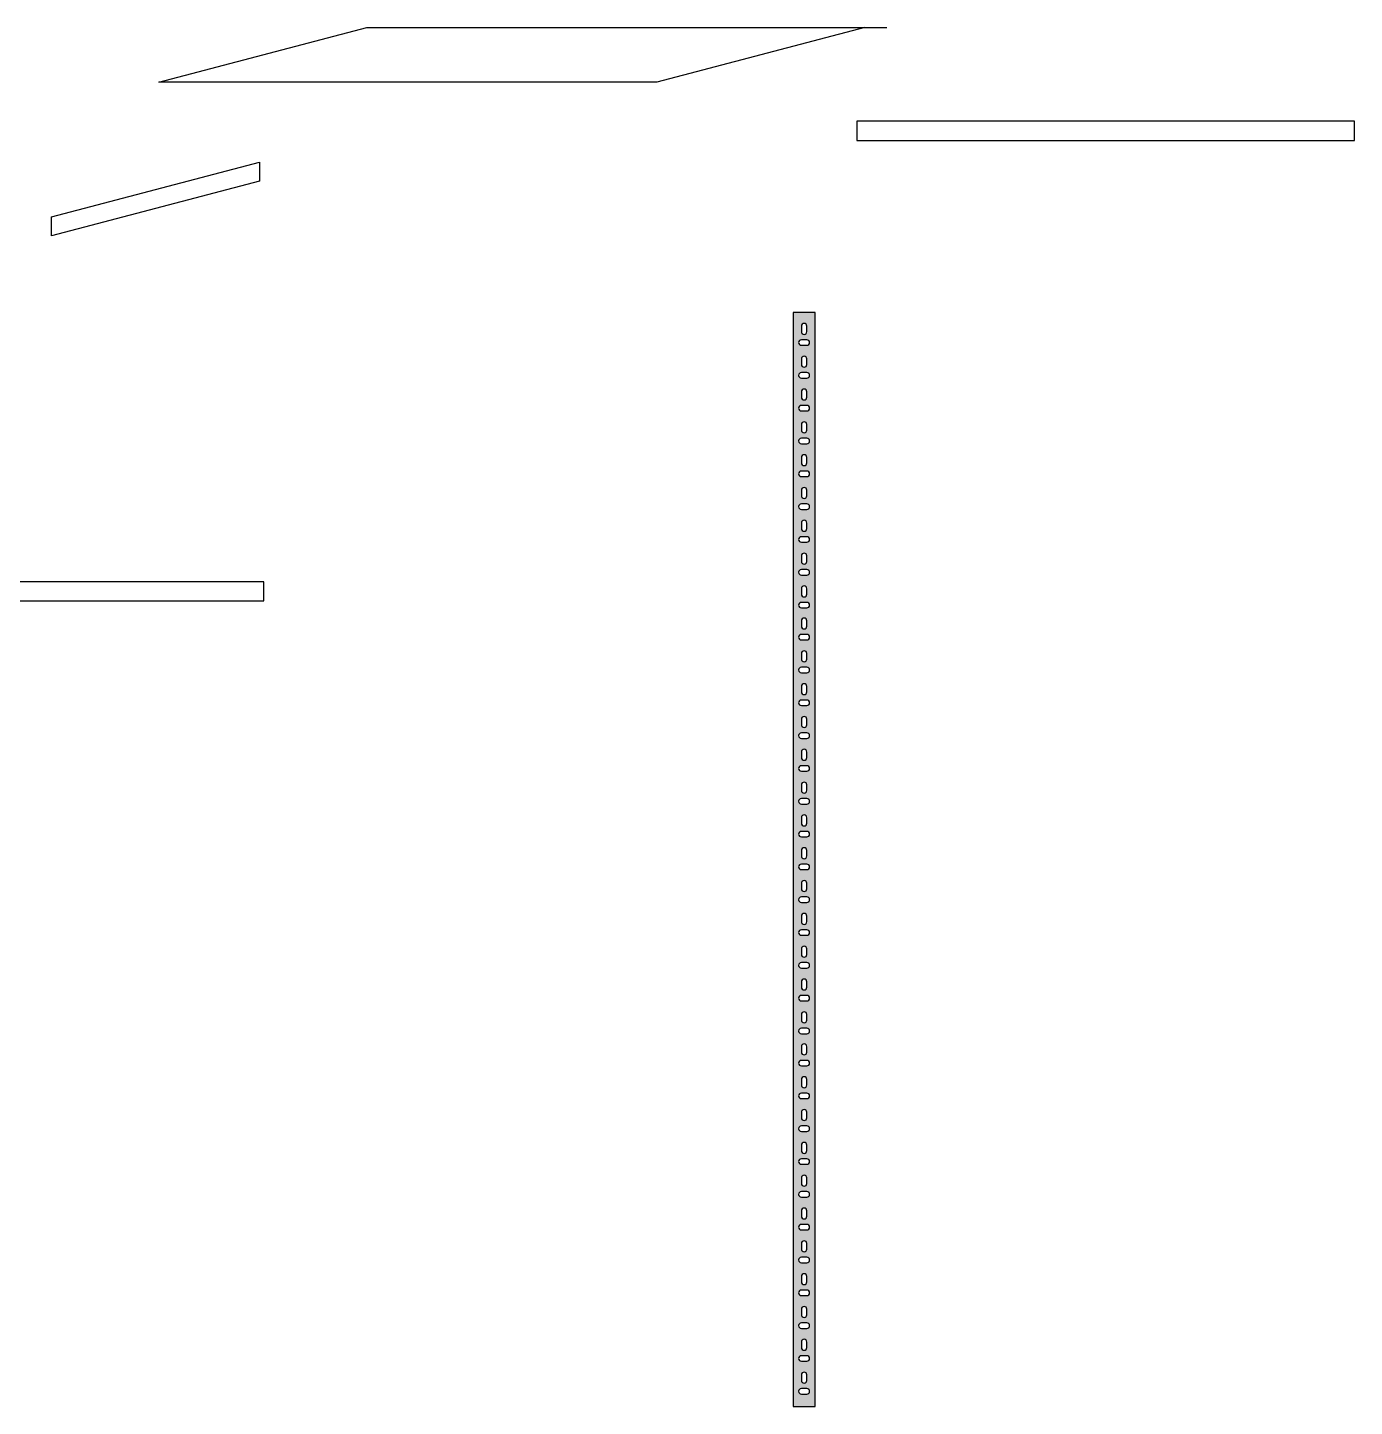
# Model space of a CAD drawing. Header units: millimetres. Extents: x 6614975 to 6624097, y 8742145 to 8746891.
# Drawn here: x 6616750.6 to 6616993.2, y 8745349.7 to 8745601.8 of the extents above; entities that cross this region are included whole.
import ezdxf

# ---------------------------------------------------------------- set-up
doc = ezdxf.new("R2010")
doc.units = ezdxf.units.MM

msp = doc.modelspace()

# ---------------------------------------------------------------- hatches: boundary and pattern name
h = msp.add_hatch(color=8)
h.dxf.hatch_style = 1
h.paths.add_polyline_path([(6616894.56, 8745549.677), (6616890.56, 8745549.677), (6616890.56, 8745349.677), (6616894.56, 8745349.677)])
h.paths.add_polyline_path([(6616893.06, 8745523.177), (6616893.06, 8745522.177, -1), (6616892.06, 8745522.177), (6616892.06, 8745523.177, -1)], flags=16)
h.paths.add_polyline_path([(6616893.06, 8745525.677), (6616892.06, 8745525.677, -1), (6616892.06, 8745526.677), (6616893.06, 8745526.677, -1)], flags=16)
h.paths.add_polyline_path([(6616893.06, 8745519.677), (6616892.06, 8745519.677, -1), (6616892.06, 8745520.677), (6616893.06, 8745520.677, -1)], flags=16)
h.paths.add_polyline_path([(6616892.06, 8745528.177), (6616892.06, 8745529.177, -1), (6616893.06, 8745529.177), (6616893.06, 8745528.177, -1)], flags=16)
h.paths.add_polyline_path([(6616893.06, 8745517.177), (6616893.06, 8745516.177, -1), (6616892.06, 8745516.177), (6616892.06, 8745517.177, -1)], flags=16)
h.paths.add_polyline_path([(6616893.06, 8745531.677), (6616892.06, 8745531.677, -1), (6616892.06, 8745532.677), (6616893.06, 8745532.677, -1)], flags=16)
h.paths.add_polyline_path([(6616893.06, 8745513.677), (6616892.06, 8745513.677, -1), (6616892.06, 8745514.677), (6616893.06, 8745514.677, -1)], flags=16)
h.paths.add_polyline_path([(6616892.06, 8745534.177), (6616892.06, 8745535.177, -1), (6616893.06, 8745535.177), (6616893.06, 8745534.177, -1)], flags=16)
h.paths.add_polyline_path([(6616893.06, 8745511.177), (6616893.06, 8745510.177, -1), (6616892.06, 8745510.177), (6616892.06, 8745511.177, -1)], flags=16)
h.paths.add_polyline_path([(6616893.06, 8745537.677), (6616892.06, 8745537.677, -1), (6616892.06, 8745538.677), (6616893.06, 8745538.677, -1)], flags=16)
h.paths.add_polyline_path([(6616893.06, 8745508.677, -1), (6616893.06, 8745507.677), (6616892.06, 8745507.677, -1), (6616892.06, 8745508.677)], flags=16)
h.paths.add_polyline_path([(6616892.06, 8745540.177), (6616892.06, 8745541.177, -1), (6616893.06, 8745541.177), (6616893.06, 8745540.177, -1)], flags=16)
h.paths.add_polyline_path([(6616893.06, 8745505.177), (6616893.06, 8745504.177, -1), (6616892.06, 8745504.177), (6616892.06, 8745505.177, -1)], flags=16)
h.paths.add_polyline_path([(6616893.06, 8745543.677), (6616892.06, 8745543.677, -1), (6616892.06, 8745544.677), (6616893.06, 8745544.677, -1)], flags=16)
h.paths.add_polyline_path([(6616893.06, 8745502.677, -1), (6616893.06, 8745501.677), (6616892.06, 8745501.677, -1), (6616892.06, 8745502.677)], flags=16)
h.paths.add_polyline_path([(6616892.06, 8745546.177), (6616892.06, 8745547.177, -1), (6616893.06, 8745547.177), (6616893.06, 8745546.177, -1)], flags=16)
h.paths.add_polyline_path([(6616893.06, 8745499.177), (6616893.06, 8745498.177, -1), (6616892.06, 8745498.177), (6616892.06, 8745499.177, -1)], flags=16)
h.paths.add_polyline_path([(6616893.06, 8745496.677, -1), (6616893.06, 8745495.677), (6616892.06, 8745495.677, -1), (6616892.06, 8745496.677)], flags=16)
h.paths.add_polyline_path([(6616893.06, 8745493.312), (6616893.06, 8745492.312, -1), (6616892.06, 8745492.312), (6616892.06, 8745493.312, -1)], flags=16)
h.paths.add_polyline_path([(6616893.06, 8745490.812, -1), (6616893.06, 8745489.812), (6616892.06, 8745489.812, -1), (6616892.06, 8745490.812)], flags=16)
h.paths.add_polyline_path([(6616893.06, 8745487.312), (6616893.06, 8745486.312, -1), (6616892.06, 8745486.312), (6616892.06, 8745487.312, -1)], flags=16)
h.paths.add_polyline_path([(6616893.06, 8745484.812, -1), (6616893.06, 8745483.812), (6616892.06, 8745483.812, -1), (6616892.06, 8745484.812)], flags=16)
h.paths.add_polyline_path([(6616893.06, 8745481.312), (6616893.06, 8745480.312, -1), (6616892.06, 8745480.312), (6616892.06, 8745481.312, -1)], flags=16)
h.paths.add_polyline_path([(6616893.06, 8745478.812, -1), (6616893.06, 8745477.812), (6616892.06, 8745477.812, -1), (6616892.06, 8745478.812)], flags=16)
h.paths.add_polyline_path([(6616893.06, 8745475.312), (6616893.06, 8745474.312, -1), (6616892.06, 8745474.312), (6616892.06, 8745475.312, -1)], flags=16)
h.paths.add_polyline_path([(6616893.06, 8745472.812, -1), (6616893.06, 8745471.812), (6616892.06, 8745471.812, -1), (6616892.06, 8745472.812)], flags=16)
h.paths.add_polyline_path([(6616893.06, 8745469.312), (6616893.06, 8745468.312, -1), (6616892.06, 8745468.312), (6616892.06, 8745469.312, -1)], flags=16)
h.paths.add_polyline_path([(6616893.06, 8745466.812, -1), (6616893.06, 8745465.812), (6616892.06, 8745465.812, -1), (6616892.06, 8745466.812)], flags=16)
h.paths.add_polyline_path([(6616893.06, 8745463.312), (6616893.06, 8745462.312, -1), (6616892.06, 8745462.312), (6616892.06, 8745463.312, -1)], flags=16)
h.paths.add_polyline_path([(6616893.06, 8745460.812, -1), (6616893.06, 8745459.812), (6616892.06, 8745459.812, -1), (6616892.06, 8745460.812)], flags=16)
h.paths.add_polyline_path([(6616893.06, 8745457.312), (6616893.06, 8745456.312, -1), (6616892.06, 8745456.312), (6616892.06, 8745457.312, -1)], flags=16)
h.paths.add_polyline_path([(6616893.06, 8745454.812, -1), (6616893.06, 8745453.812), (6616892.06, 8745453.812, -1), (6616892.06, 8745454.812)], flags=16)
h.paths.add_polyline_path([(6616893.06, 8745451.312), (6616893.06, 8745450.312, -1), (6616892.06, 8745450.312), (6616892.06, 8745451.312, -1)], flags=16)
h.paths.add_polyline_path([(6616893.06, 8745448.812, -1), (6616893.06, 8745447.812), (6616892.06, 8745447.812, -1), (6616892.06, 8745448.812)], flags=16)
h.paths.add_polyline_path([(6616893.06, 8745445.312), (6616893.06, 8745444.312, -1), (6616892.06, 8745444.312), (6616892.06, 8745445.312, -1)], flags=16)
h.paths.add_polyline_path([(6616893.06, 8745442.812, -1), (6616893.06, 8745441.812), (6616892.06, 8745441.812, -1), (6616892.06, 8745442.812)], flags=16)
h.paths.add_polyline_path([(6616893.06, 8745439.312), (6616893.06, 8745438.312, -1), (6616892.06, 8745438.312), (6616892.06, 8745439.312, -1)], flags=16)
h.paths.add_polyline_path([(6616893.06, 8745436.812, -1), (6616893.06, 8745435.812), (6616892.06, 8745435.812, -1), (6616892.06, 8745436.812)], flags=16)
h.paths.add_polyline_path([(6616893.06, 8745433.312), (6616893.06, 8745432.312, -1), (6616892.06, 8745432.312), (6616892.06, 8745433.312, -1)], flags=16)
h.paths.add_polyline_path([(6616893.06, 8745430.812, -1), (6616893.06, 8745429.812), (6616892.06, 8745429.812, -1), (6616892.06, 8745430.812)], flags=16)
h.paths.add_polyline_path([(6616893.06, 8745427.312), (6616893.06, 8745426.312, -1), (6616892.06, 8745426.312), (6616892.06, 8745427.312, -1)], flags=16)
h.paths.add_polyline_path([(6616893.06, 8745424.812, -1), (6616893.06, 8745423.812), (6616892.06, 8745423.812, -1), (6616892.06, 8745424.812)], flags=16)
h.paths.add_polyline_path([(6616893.06, 8745421.312), (6616893.06, 8745420.312, -1), (6616892.06, 8745420.312), (6616892.06, 8745421.312, -1)], flags=16)
h.paths.add_polyline_path([(6616893.06, 8745418.812, -1), (6616893.06, 8745417.812), (6616892.06, 8745417.812, -1), (6616892.06, 8745418.812)], flags=16)
h.paths.add_polyline_path([(6616893.06, 8745415.447), (6616893.06, 8745414.447, -1), (6616892.06, 8745414.447), (6616892.06, 8745415.447, -1)], flags=16)
h.paths.add_polyline_path([(6616893.06, 8745412.947, -1), (6616893.06, 8745411.947), (6616892.06, 8745411.947, -1), (6616892.06, 8745412.947)], flags=16)
h.paths.add_polyline_path([(6616893.06, 8745409.447), (6616893.06, 8745408.447, -1), (6616892.06, 8745408.447), (6616892.06, 8745409.447, -1)], flags=16)
h.paths.add_polyline_path([(6616893.06, 8745406.947, -1), (6616893.06, 8745405.947), (6616892.06, 8745405.947, -1), (6616892.06, 8745406.947)], flags=16)
h.paths.add_polyline_path([(6616893.06, 8745403.447), (6616893.06, 8745402.447, -1), (6616892.06, 8745402.447), (6616892.06, 8745403.447, -1)], flags=16)
h.paths.add_polyline_path([(6616893.06, 8745400.947, -1), (6616893.06, 8745399.947), (6616892.06, 8745399.947, -1), (6616892.06, 8745400.947)], flags=16)
h.paths.add_polyline_path([(6616893.06, 8745397.447), (6616893.06, 8745396.447, -1), (6616892.06, 8745396.447), (6616892.06, 8745397.447, -1)], flags=16)
h.paths.add_polyline_path([(6616893.06, 8745394.947, -1), (6616893.06, 8745393.947), (6616892.06, 8745393.947, -1), (6616892.06, 8745394.947)], flags=16)
h.paths.add_polyline_path([(6616893.06, 8745391.447), (6616893.06, 8745390.447, -1), (6616892.06, 8745390.447), (6616892.06, 8745391.447, -1)], flags=16)
h.paths.add_polyline_path([(6616893.06, 8745388.947, -1), (6616893.06, 8745387.947), (6616892.06, 8745387.947, -1), (6616892.06, 8745388.947)], flags=16)
h.paths.add_polyline_path([(6616893.06, 8745385.447), (6616893.06, 8745384.447, -1), (6616892.06, 8745384.447), (6616892.06, 8745385.447, -1)], flags=16)
h.paths.add_polyline_path([(6616893.06, 8745382.947, -1), (6616893.06, 8745381.947), (6616892.06, 8745381.947, -1), (6616892.06, 8745382.947)], flags=16)
h.paths.add_polyline_path([(6616893.06, 8745379.447), (6616893.06, 8745378.447, -1), (6616892.06, 8745378.447), (6616892.06, 8745379.447, -1)], flags=16)
h.paths.add_polyline_path([(6616893.06, 8745376.947, -1), (6616893.06, 8745375.947), (6616892.06, 8745375.947, -1), (6616892.06, 8745376.947)], flags=16)
h.paths.add_polyline_path([(6616893.06, 8745373.447), (6616893.06, 8745372.447, -1), (6616892.06, 8745372.447), (6616892.06, 8745373.447, -1)], flags=16)
h.paths.add_polyline_path([(6616893.06, 8745370.947, -1), (6616893.06, 8745369.947), (6616892.06, 8745369.947, -1), (6616892.06, 8745370.947)], flags=16)
h.paths.add_polyline_path([(6616893.06, 8745367.447), (6616893.06, 8745366.447, -1), (6616892.06, 8745366.447), (6616892.06, 8745367.447, -1)], flags=16)
h.paths.add_polyline_path([(6616893.06, 8745364.947, -1), (6616893.06, 8745363.947), (6616892.06, 8745363.947, -1), (6616892.06, 8745364.947)], flags=16)
h.paths.add_polyline_path([(6616893.06, 8745361.447), (6616893.06, 8745360.447, -1), (6616892.06, 8745360.447), (6616892.06, 8745361.447, -1)], flags=16)
h.paths.add_polyline_path([(6616893.06, 8745358.947, -1), (6616893.06, 8745357.947), (6616892.06, 8745357.947, -1), (6616892.06, 8745358.947)], flags=16)
h.paths.add_polyline_path([(6616893.06, 8745355.447), (6616893.06, 8745354.447, -1), (6616892.06, 8745354.447), (6616892.06, 8745355.447, -1)], flags=16)
h.paths.add_polyline_path([(6616893.06, 8745352.947, -1), (6616893.06, 8745351.947), (6616892.06, 8745351.947, -1), (6616892.06, 8745352.947)], flags=16)

# ---------------------------------------------------------------- linework, layer by layer
msp.add_lwpolyline([(6616903.661, 8745601.759), (6616865.609, 8745591.759), (6616774.609, 8745591.759), (6616812.609, 8745601.759), (6616816.609, 8745601.759), (6616907.661, 8745601.759)])
for points in [[(6616902.174, 8745581.144), (6616993.174, 8745581.144), (6616993.174, 8745584.644), (6616902.174, 8745584.644)], [(6616754.964, 8745567.163), (6616793.016, 8745577.163), (6616793.016, 8745573.663), (6616754.964, 8745563.663)], [(6616890.56, 8745349.677), (6616894.56, 8745349.677), (6616894.56, 8745549.677), (6616890.56, 8745549.677)], [(6616710.777, 8745496.936), (6616793.777, 8745496.936), (6616793.777, 8745500.436), (6616710.777, 8745500.436)]]:
    msp.add_lwpolyline(points, close=True)
for points in [[(6616892.06, 8745546.177, 1), (6616893.06, 8745546.177), (6616893.06, 8745547.177, 1), (6616892.06, 8745547.177)], [(6616892.06, 8745544.677, 1), (6616892.06, 8745543.677), (6616893.06, 8745543.677, 1), (6616893.06, 8745544.677)], [(6616892.06, 8745540.177, 1), (6616893.06, 8745540.177), (6616893.06, 8745541.177, 1), (6616892.06, 8745541.177)], [(6616892.06, 8745538.677, 1), (6616892.06, 8745537.677), (6616893.06, 8745537.677, 1), (6616893.06, 8745538.677)], [(6616892.06, 8745534.177, 1), (6616893.06, 8745534.177), (6616893.06, 8745535.177, 1), (6616892.06, 8745535.177)], [(6616892.06, 8745532.677, 1), (6616892.06, 8745531.677), (6616893.06, 8745531.677, 1), (6616893.06, 8745532.677)], [(6616892.06, 8745528.177, 1), (6616893.06, 8745528.177), (6616893.06, 8745529.177, 1), (6616892.06, 8745529.177)], [(6616892.06, 8745526.677, 1), (6616892.06, 8745525.677), (6616893.06, 8745525.677, 1), (6616893.06, 8745526.677)], [(6616892.06, 8745522.177, 1), (6616893.06, 8745522.177), (6616893.06, 8745523.177, 1), (6616892.06, 8745523.177)], [(6616892.06, 8745520.677, 1), (6616892.06, 8745519.677), (6616893.06, 8745519.677, 1), (6616893.06, 8745520.677)], [(6616892.06, 8745516.177, 1), (6616893.06, 8745516.177), (6616893.06, 8745517.177, 1), (6616892.06, 8745517.177)], [(6616892.06, 8745514.677, 1), (6616892.06, 8745513.677), (6616893.06, 8745513.677, 1), (6616893.06, 8745514.677)], [(6616892.06, 8745510.177, 1), (6616893.06, 8745510.177), (6616893.06, 8745511.177, 1), (6616892.06, 8745511.177)], [(6616892.06, 8745508.677, 1), (6616892.06, 8745507.677), (6616893.06, 8745507.677, 1), (6616893.06, 8745508.677)], [(6616892.06, 8745504.177, 1), (6616893.06, 8745504.177), (6616893.06, 8745505.177, 1), (6616892.06, 8745505.177)], [(6616892.06, 8745502.677, 1), (6616892.06, 8745501.677), (6616893.06, 8745501.677, 1), (6616893.06, 8745502.677)], [(6616892.06, 8745498.177, 1), (6616893.06, 8745498.177), (6616893.06, 8745499.177, 1), (6616892.06, 8745499.177)], [(6616892.06, 8745496.677, 1), (6616892.06, 8745495.677), (6616893.06, 8745495.677, 1), (6616893.06, 8745496.677)], [(6616892.06, 8745492.312, 1), (6616893.06, 8745492.312), (6616893.06, 8745493.312, 1), (6616892.06, 8745493.312)], [(6616892.06, 8745490.812, 1), (6616892.06, 8745489.812), (6616893.06, 8745489.812, 1), (6616893.06, 8745490.812)], [(6616892.06, 8745486.312, 1), (6616893.06, 8745486.312), (6616893.06, 8745487.312, 1), (6616892.06, 8745487.312)], [(6616892.06, 8745484.812, 1), (6616892.06, 8745483.812), (6616893.06, 8745483.812, 1), (6616893.06, 8745484.812)], [(6616892.06, 8745480.312, 1), (6616893.06, 8745480.312), (6616893.06, 8745481.312, 1), (6616892.06, 8745481.312)], [(6616892.06, 8745478.812, 1), (6616892.06, 8745477.812), (6616893.06, 8745477.812, 1), (6616893.06, 8745478.812)], [(6616892.06, 8745474.312, 1), (6616893.06, 8745474.312), (6616893.06, 8745475.312, 1), (6616892.06, 8745475.312)], [(6616892.06, 8745472.812, 1), (6616892.06, 8745471.812), (6616893.06, 8745471.812, 1), (6616893.06, 8745472.812)], [(6616892.06, 8745468.312, 1), (6616893.06, 8745468.312), (6616893.06, 8745469.312, 1), (6616892.06, 8745469.312)], [(6616892.06, 8745466.812, 1), (6616892.06, 8745465.812), (6616893.06, 8745465.812, 1), (6616893.06, 8745466.812)], [(6616892.06, 8745462.312, 1), (6616893.06, 8745462.312), (6616893.06, 8745463.312, 1), (6616892.06, 8745463.312)], [(6616892.06, 8745460.812, 1), (6616892.06, 8745459.812), (6616893.06, 8745459.812, 1), (6616893.06, 8745460.812)], [(6616892.06, 8745456.312, 1), (6616893.06, 8745456.312), (6616893.06, 8745457.312, 1), (6616892.06, 8745457.312)], [(6616892.06, 8745454.812, 1), (6616892.06, 8745453.812), (6616893.06, 8745453.812, 1), (6616893.06, 8745454.812)], [(6616892.06, 8745450.312, 1), (6616893.06, 8745450.312), (6616893.06, 8745451.312, 1), (6616892.06, 8745451.312)], [(6616892.06, 8745448.812, 1), (6616892.06, 8745447.812), (6616893.06, 8745447.812, 1), (6616893.06, 8745448.812)], [(6616892.06, 8745444.312, 1), (6616893.06, 8745444.312), (6616893.06, 8745445.312, 1), (6616892.06, 8745445.312)], [(6616892.06, 8745442.812, 1), (6616892.06, 8745441.812), (6616893.06, 8745441.812, 1), (6616893.06, 8745442.812)], [(6616892.06, 8745438.312, 1), (6616893.06, 8745438.312), (6616893.06, 8745439.312, 1), (6616892.06, 8745439.312)], [(6616892.06, 8745436.812, 1), (6616892.06, 8745435.812), (6616893.06, 8745435.812, 1), (6616893.06, 8745436.812)], [(6616892.06, 8745432.312, 1), (6616893.06, 8745432.312), (6616893.06, 8745433.312, 1), (6616892.06, 8745433.312)], [(6616892.06, 8745430.812, 1), (6616892.06, 8745429.812), (6616893.06, 8745429.812, 1), (6616893.06, 8745430.812)], [(6616892.06, 8745426.312, 1), (6616893.06, 8745426.312), (6616893.06, 8745427.312, 1), (6616892.06, 8745427.312)], [(6616892.06, 8745424.812, 1), (6616892.06, 8745423.812), (6616893.06, 8745423.812, 1), (6616893.06, 8745424.812)], [(6616892.06, 8745420.312, 1), (6616893.06, 8745420.312), (6616893.06, 8745421.312, 1), (6616892.06, 8745421.312)], [(6616892.06, 8745418.812, 1), (6616892.06, 8745417.812), (6616893.06, 8745417.812, 1), (6616893.06, 8745418.812)], [(6616892.06, 8745414.447, 1), (6616893.06, 8745414.447), (6616893.06, 8745415.447, 1), (6616892.06, 8745415.447)], [(6616892.06, 8745412.947, 1), (6616892.06, 8745411.947), (6616893.06, 8745411.947, 1), (6616893.06, 8745412.947)], [(6616892.06, 8745408.447, 1), (6616893.06, 8745408.447), (6616893.06, 8745409.447, 1), (6616892.06, 8745409.447)], [(6616892.06, 8745406.947, 1), (6616892.06, 8745405.947), (6616893.06, 8745405.947, 1), (6616893.06, 8745406.947)], [(6616892.06, 8745402.447, 1), (6616893.06, 8745402.447), (6616893.06, 8745403.447, 1), (6616892.06, 8745403.447)], [(6616892.06, 8745400.947, 1), (6616892.06, 8745399.947), (6616893.06, 8745399.947, 1), (6616893.06, 8745400.947)], [(6616892.06, 8745396.447, 1), (6616893.06, 8745396.447), (6616893.06, 8745397.447, 1), (6616892.06, 8745397.447)], [(6616892.06, 8745394.947, 1), (6616892.06, 8745393.947), (6616893.06, 8745393.947, 1), (6616893.06, 8745394.947)], [(6616892.06, 8745390.447, 1), (6616893.06, 8745390.447), (6616893.06, 8745391.447, 1), (6616892.06, 8745391.447)], [(6616892.06, 8745388.947, 1), (6616892.06, 8745387.947), (6616893.06, 8745387.947, 1), (6616893.06, 8745388.947)], [(6616892.06, 8745384.447, 1), (6616893.06, 8745384.447), (6616893.06, 8745385.447, 1), (6616892.06, 8745385.447)], [(6616892.06, 8745382.947, 1), (6616892.06, 8745381.947), (6616893.06, 8745381.947, 1), (6616893.06, 8745382.947)], [(6616892.06, 8745378.447, 1), (6616893.06, 8745378.447), (6616893.06, 8745379.447, 1), (6616892.06, 8745379.447)], [(6616892.06, 8745376.947, 1), (6616892.06, 8745375.947), (6616893.06, 8745375.947, 1), (6616893.06, 8745376.947)], [(6616892.06, 8745372.447, 1), (6616893.06, 8745372.447), (6616893.06, 8745373.447, 1), (6616892.06, 8745373.447)], [(6616892.06, 8745370.947, 1), (6616892.06, 8745369.947), (6616893.06, 8745369.947, 1), (6616893.06, 8745370.947)], [(6616892.06, 8745366.447, 1), (6616893.06, 8745366.447), (6616893.06, 8745367.447, 1), (6616892.06, 8745367.447)], [(6616892.06, 8745364.947, 1), (6616892.06, 8745363.947), (6616893.06, 8745363.947, 1), (6616893.06, 8745364.947)], [(6616892.06, 8745360.447, 1), (6616893.06, 8745360.447), (6616893.06, 8745361.447, 1), (6616892.06, 8745361.447)], [(6616892.06, 8745358.947, 1), (6616892.06, 8745357.947), (6616893.06, 8745357.947, 1), (6616893.06, 8745358.947)], [(6616892.06, 8745354.447, 1), (6616893.06, 8745354.447), (6616893.06, 8745355.447, 1), (6616892.06, 8745355.447)], [(6616892.06, 8745352.947, 1), (6616892.06, 8745351.947), (6616893.06, 8745351.947, 1), (6616893.06, 8745352.947)]]:
    msp.add_lwpolyline(points, format="xyb", close=True)

doc.saveas('drawing.dxf')
